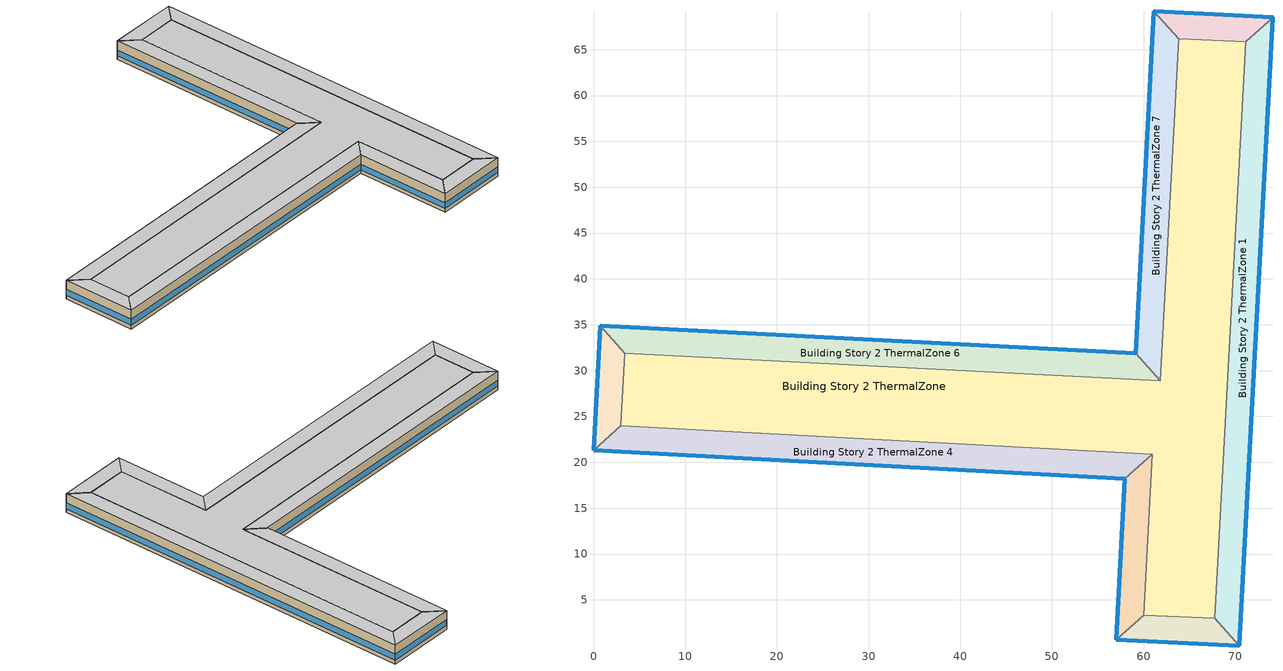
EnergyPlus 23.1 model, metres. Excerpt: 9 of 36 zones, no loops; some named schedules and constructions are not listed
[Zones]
Building Story 2 ThermalZone
 floor adiabatic (Typical Interior Ceiling): 71.13,65.85 67.74,2.97 59.99,3.35 60.92,20.89 2.98,23.99 3.43,31.9 61.79,28.9 63.8,66.22 z3.6
 wall adiabatic (Typical Interior Wall): 67.74,2.97 71.13,65.85 63.8,66.22 61.79,28.9 3.43,31.9 2.98,23.99 60.92,20.89 59.99,3.35 67.74,2.97 z3.6:7.2
 ceiling adiabatic (Typical Interior Floor): 63.8,66.22 61.79,28.9 3.43,31.9 2.98,23.99 60.92,20.89 59.99,3.35 67.74,2.97 71.13,65.85 z7.2
Building Story 2 ThermalZone 1
 floor adiabatic (Typical Interior Ceiling): 74.1,68.52 70.42,0 67.74,2.97 71.13,65.85 z3.6
 wall outside (Typical Insulated Steel Framed Exterior Wall R-20.41): 70.42,0 74.1,68.52 z3.6:7.2
 wall adiabatic (Typical Interior Wall): 74.1,68.52 71.13,65.85 67.74,2.97 70.42,0 z3.6:7.2
 window (U 0.48 SHGC 0.40 Dbl Ref-D Clr 6mm/13mm): 70.42,0.03 74.1,68.5 z4.36:5.44
 ceiling adiabatic (Typical Interior Floor): 71.13,65.85 67.74,2.97 70.42,0 74.1,68.52 z7.2
Building Story 2 ThermalZone 2
 floor adiabatic (Typical Interior Ceiling): 70.42,0 57.02,0.67 59.99,3.35 67.74,2.97 z3.6
 wall outside (Typical Insulated Steel Framed Exterior Wall R-20.41): 57.02,0.67 70.42,0 z3.6:7.2
 wall adiabatic (Typical Interior Wall): 70.42,0 67.74,2.97 59.99,3.35 57.02,0.67 z3.6:7.2
 window (U 0.48 SHGC 0.40 Dbl Ref-D Clr 6mm/13mm): 57.05,0.67 70.4,0 z4.36:5.45
 ceiling adiabatic (Typical Interior Floor): 67.74,2.97 59.99,3.35 57.02,0.67 70.42,0 z7.2
Building Story 2 ThermalZone 3
 floor adiabatic (Typical Interior Ceiling): 57.02,0.67 57.94,18.21 60.92,20.89 59.99,3.35 z3.6
 wall outside (Typical Insulated Steel Framed Exterior Wall R-20.41): 57.94,18.21 57.02,0.67 z3.6:7.2
 wall adiabatic (Typical Interior Wall): 57.02,0.67 59.99,3.35 60.92,20.89 57.94,18.21 z3.6:7.2
 window (U 0.48 SHGC 0.40 Dbl Ref-D Clr 6mm/13mm): 57.94,18.19 57.02,0.69 z4.36:5.45
 ceiling adiabatic (Typical Interior Floor): 59.99,3.35 60.92,20.89 57.94,18.21 57.02,0.67 z7.2
Building Story 2 ThermalZone 4
 floor adiabatic (Typical Interior Ceiling): 57.94,18.21 0,21.32 2.98,23.99 60.92,20.89 z3.6
 wall outside (Typical Insulated Steel Framed Exterior Wall R-20.41): 0,21.32 57.94,18.21 z3.6:7.2
 wall adiabatic (Typical Interior Wall): 57.94,18.21 60.92,20.89 2.98,23.99 0,21.32 z3.6:7.2
 window (U 0.48 SHGC 0.40 Dbl Ref-D Clr 6mm/13mm): 0.03,21.32 57.92,18.22 z4.36:5.44
 ceiling adiabatic (Typical Interior Floor): 60.92,20.89 2.98,23.99 0,21.32 57.94,18.21 z7.2
Building Story 2 ThermalZone 5
 floor adiabatic (Typical Interior Ceiling): 0,21.32 0.75,34.87 3.43,31.9 2.98,23.99 z3.6
 wall outside (Typical Insulated Steel Framed Exterior Wall R-20.41): 0.75,34.87 0,21.32 z3.6:7.2
 wall adiabatic (Typical Interior Wall): 0,21.32 2.98,23.99 3.43,31.9 0.75,34.87 z3.6:7.2
 window (U 0.48 SHGC 0.40 Dbl Ref-D Clr 6mm/13mm): 0.75,34.85 0,21.35 z4.36:5.45
 ceiling adiabatic (Typical Interior Floor): 2.98,23.99 3.43,31.9 0.75,34.87 0,21.32 z7.2
Building Story 2 ThermalZone 6
 floor adiabatic (Typical Interior Ceiling): 0.75,34.87 59.12,31.87 61.79,28.9 3.43,31.9 z3.6
 wall outside (Typical Insulated Steel Framed Exterior Wall R-20.41): 59.12,31.87 0.75,34.87 z3.6:7.2
 wall adiabatic (Typical Interior Wall): 0.75,34.87 3.43,31.9 61.79,28.9 59.12,31.87 z3.6:7.2
 window (U 0.48 SHGC 0.40 Dbl Ref-D Clr 6mm/13mm): 59.09,31.88 0.78,34.87 z4.36:5.44
 ceiling adiabatic (Typical Interior Ceiling): 3.43,31.9 61.79,28.9 59.12,31.87 0.75,34.87 z7.2
Building Story 2 ThermalZone 7
 floor adiabatic (Typical Interior Floor): 59.12,31.87 61.13,69.19 63.8,66.22 61.79,28.9 z3.6
 wall outside (Typical Insulated Steel Framed Exterior Wall R-20.41): 61.13,69.19 59.12,31.87 z3.6:7.2
 wall adiabatic (Typical Interior Wall): 59.12,31.87 61.79,28.9 63.8,66.22 61.13,69.19 z3.6:7.2
 window (U 0.48 SHGC 0.40 Dbl Ref-D Clr 6mm/13mm): 61.12,69.17 59.12,31.9 z4.36:5.44
 ceiling adiabatic (Typical Interior Ceiling): 61.79,28.9 63.8,66.22 61.13,69.19 59.12,31.87 z7.2
Building Story 2 ThermalZone 8
 floor adiabatic (Typical Interior Floor): 61.13,69.19 74.1,68.52 71.13,65.85 63.8,66.22 z3.6
 wall outside (Typical Insulated Steel Framed Exterior Wall R-20.41): 74.1,68.52 61.13,69.19 z3.6:7.2
 wall adiabatic (Typical Interior Wall): 61.13,69.19 63.8,66.22 71.13,65.85 74.1,68.52 z3.6:7.2
 window (U 0.48 SHGC 0.40 Dbl Ref-D Clr 6mm/13mm): 74.08,68.53 61.15,69.19 z4.36:5.45
 ceiling adiabatic (Typical Interior Ceiling): 63.8,66.22 71.13,65.85 74.1,68.52 61.13,69.19 z7.2
[Schedule:Week:Daily]
SchoolSecondary BLDG_LIGHT_BATH_SCH_2013 Week Rule - Jul2-Aug26: SchoolSecondary BLDG_LIGHT_BATH_SCH_2013 Wknd Day 1, SchoolSecondary BLDG_LIGHT_BATH_SCH_2013 Wkdy Day 1, SchoolSecondary BLDG_LIGHT_BATH_SCH_2013 Wkdy Day 1, SchoolSecondary BLDG_LIGHT_BATH_SCH_2013 Wkdy Day 1, SchoolSecondary BLDG_LIGHT_BATH_SCH_2013 Wkdy Day 1, SchoolSecondary BLDG_LIGHT_BATH_SCH_2013 Wkdy Day 1, SchoolSecondary BLDG_LIGHT_BATH_SCH_2013 Wknd Day 1, SchoolSecondary BLDG_LIGHT_BATH_SCH_2013 Default, SchoolSecondary BLDG_LIGHT_BATH_SCH_2013 Summer Design Day, SchoolSecondary BLDG_LIGHT_BATH_SCH_2013 Winter Design Day, SchoolSecondary BLDG_LIGHT_BATH_SCH_2013 Default, SchoolSecondary BLDG_LIGHT_BATH_SCH_2013 Default
SchoolSecondary BLDG_LIGHT_BATH_SCH_2013 Week Rule - Aug27-Sep2: SchoolSecondary BLDG_LIGHT_BATH_SCH_2013 Wknd Day 1, SchoolSecondary BLDG_LIGHT_BATH_SCH_2013 Wkdy Day 1, SchoolSecondary BLDG_LIGHT_BATH_SCH_2013 Wkdy Day 1, SchoolSecondary BLDG_LIGHT_BATH_SCH_2013 Wkdy Day 1, SchoolSecondary BLDG_LIGHT_BATH_SCH_2013 Wkdy Day 1, SchoolSecondary BLDG_LIGHT_BATH_SCH_2013 Wkdy Day 2, SchoolSecondary BLDG_LIGHT_BATH_SCH_2013 Default, SchoolSecondary BLDG_LIGHT_BATH_SCH_2013 Default, SchoolSecondary BLDG_LIGHT_BATH_SCH_2013 Summer Design Day, SchoolSecondary BLDG_LIGHT_BATH_SCH_2013 Winter Design Day, SchoolSecondary BLDG_LIGHT_BATH_SCH_2013 Default, SchoolSecondary BLDG_LIGHT_BATH_SCH_2013 Default
SchoolSecondary BLDG_LIGHT_BATH_SCH_2013 Week Rule - Sep3-Dec31: SchoolSecondary BLDG_LIGHT_BATH_SCH_2013 Default, SchoolSecondary BLDG_LIGHT_BATH_SCH_2013 Wkdy Day 2, SchoolSecondary BLDG_LIGHT_BATH_SCH_2013 Wkdy Day 2, SchoolSecondary BLDG_LIGHT_BATH_SCH_2013 Wkdy Day 2, SchoolSecondary BLDG_LIGHT_BATH_SCH_2013 Wkdy Day 2, SchoolSecondary BLDG_LIGHT_BATH_SCH_2013 Wkdy Day 2, SchoolSecondary BLDG_LIGHT_BATH_SCH_2013 Default, SchoolSecondary BLDG_LIGHT_BATH_SCH_2013 Default, SchoolSecondary BLDG_LIGHT_BATH_SCH_2013 Summer Design Day, SchoolSecondary BLDG_LIGHT_BATH_SCH_2013 Winter Design Day, SchoolSecondary BLDG_LIGHT_BATH_SCH_2013 Default, SchoolSecondary BLDG_LIGHT_BATH_SCH_2013 Default
SchoolSecondary BLDG_OCC_SCH_Auditorium Week Rule - Jan1-Jun24: SchoolSecondary BLDG_OCC_SCH_Auditorium Wknd Day, SchoolSecondary BLDG_OCC_SCH_Auditorium Wkdy|SmrDsn Day, SchoolSecondary BLDG_OCC_SCH_Auditorium Wkdy|SmrDsn Day, SchoolSecondary BLDG_OCC_SCH_Auditorium Wkdy|SmrDsn Day, SchoolSecondary BLDG_OCC_SCH_Auditorium Wkdy|SmrDsn Day, SchoolSecondary BLDG_OCC_SCH_Auditorium Wkdy|SmrDsn Day, SchoolSecondary BLDG_OCC_SCH_Auditorium Wknd Day, SchoolSecondary BLDG_OCC_SCH_Auditorium Default, SchoolSecondary BLDG_OCC_SCH_Auditorium Summer Design Day, SchoolSecondary BLDG_OCC_SCH_Auditorium Winter Design Day, SchoolSecondary BLDG_OCC_SCH_Auditorium Default, SchoolSecondary BLDG_OCC_SCH_Auditorium Default
SchoolSecondary BLDG_OCC_SCH_Auditorium Week Rule - Jun25-Jul1: SchoolSecondary BLDG_OCC_SCH_Auditorium Wknd Day, SchoolSecondary BLDG_OCC_SCH_Auditorium Wkdy|SmrDsn Day, SchoolSecondary BLDG_OCC_SCH_Auditorium Wkdy|SmrDsn Day, SchoolSecondary BLDG_OCC_SCH_Auditorium Wkdy|SmrDsn Day, SchoolSecondary BLDG_OCC_SCH_Auditorium Wkdy|SmrDsn Day, SchoolSecondary BLDG_OCC_SCH_Auditorium Wkdy|SmrDsn Day, SchoolSecondary BLDG_OCC_SCH_Auditorium Wknd Day 1, SchoolSecondary BLDG_OCC_SCH_Auditorium Default, SchoolSecondary BLDG_OCC_SCH_Auditorium Summer Design Day, SchoolSecondary BLDG_OCC_SCH_Auditorium Winter Design Day, SchoolSecondary BLDG_OCC_SCH_Auditorium Default, SchoolSecondary BLDG_OCC_SCH_Auditorium Default
SchoolSecondary BLDG_OCC_SCH_Auditorium Week Rule - Jul2-Aug26: SchoolSecondary BLDG_OCC_SCH_Auditorium Wknd Day 1, SchoolSecondary BLDG_OCC_SCH_Auditorium Wkdy|SmrDsn Day 1, SchoolSecondary BLDG_OCC_SCH_Auditorium Wkdy|SmrDsn Day 1, SchoolSecondary BLDG_OCC_SCH_Auditorium Wkdy|SmrDsn Day 1, SchoolSecondary BLDG_OCC_SCH_Auditorium Wkdy|SmrDsn Day 1, SchoolSecondary BLDG_OCC_SCH_Auditorium Wkdy|SmrDsn Day 1, SchoolSecondary BLDG_OCC_SCH_Auditorium Wknd Day 1, SchoolSecondary BLDG_OCC_SCH_Auditorium Default, SchoolSecondary BLDG_OCC_SCH_Auditorium Summer Design Day, SchoolSecondary BLDG_OCC_SCH_Auditorium Winter Design Day, SchoolSecondary BLDG_OCC_SCH_Auditorium Default, SchoolSecondary BLDG_OCC_SCH_Auditorium Default
SchoolSecondary BLDG_OCC_SCH_Auditorium Week Rule - Aug27-Sep2: SchoolSecondary BLDG_OCC_SCH_Auditorium Wknd Day 1, SchoolSecondary BLDG_OCC_SCH_Auditorium Wkdy|SmrDsn Day 1, SchoolSecondary BLDG_OCC_SCH_Auditorium Wkdy|SmrDsn Day 1, SchoolSecondary BLDG_OCC_SCH_Auditorium Wkdy|SmrDsn Day 1, SchoolSecondary BLDG_OCC_SCH_Auditorium Wkdy|SmrDsn Day 1, SchoolSecondary BLDG_OCC_SCH_Auditorium Wkdy|SmrDsn Day 2, SchoolSecondary BLDG_OCC_SCH_Auditorium Default, SchoolSecondary BLDG_OCC_SCH_Auditorium Default, SchoolSecondary BLDG_OCC_SCH_Auditorium Summer Design Day, SchoolSecondary BLDG_OCC_SCH_Auditorium Winter Design Day, SchoolSecondary BLDG_OCC_SCH_Auditorium Default, SchoolSecondary BLDG_OCC_SCH_Auditorium Default
SchoolSecondary BLDG_OCC_SCH_Auditorium Week Rule - Sep3-Dec31: SchoolSecondary BLDG_OCC_SCH_Auditorium Default, SchoolSecondary BLDG_OCC_SCH_Auditorium Wkdy|SmrDsn Day 2, SchoolSecondary BLDG_OCC_SCH_Auditorium Wkdy|SmrDsn Day 2, SchoolSecondary BLDG_OCC_SCH_Auditorium Wkdy|SmrDsn Day 2, SchoolSecondary BLDG_OCC_SCH_Auditorium Wkdy|SmrDsn Day 2, SchoolSecondary BLDG_OCC_SCH_Auditorium Wkdy|SmrDsn Day 2, SchoolSecondary BLDG_OCC_SCH_Auditorium Default, SchoolSecondary BLDG_OCC_SCH_Auditorium Default, SchoolSecondary BLDG_OCC_SCH_Auditorium Summer Design Day, SchoolSecondary BLDG_OCC_SCH_Auditorium Winter Design Day, SchoolSecondary BLDG_OCC_SCH_Auditorium Default, SchoolSecondary BLDG_OCC_SCH_Auditorium Default
SchoolSecondary BLDG_OCC_SCH_Cafeteria Week Rule - Jan1-Jun24: SchoolSecondary BLDG_OCC_SCH_Cafeteria Wknd Day, SchoolSecondary BLDG_OCC_SCH_Cafeteria Wkdy|SmrDsn Day, SchoolSecondary BLDG_OCC_SCH_Cafeteria Wkdy|SmrDsn Day, SchoolSecondary BLDG_OCC_SCH_Cafeteria Wkdy|SmrDsn Day, SchoolSecondary BLDG_OCC_SCH_Cafeteria Wkdy|SmrDsn Day, SchoolSecondary BLDG_OCC_SCH_Cafeteria Wkdy|SmrDsn Day, SchoolSecondary BLDG_OCC_SCH_Cafeteria Wknd Day, SchoolSecondary BLDG_OCC_SCH_Cafeteria Default, SchoolSecondary BLDG_OCC_SCH_Cafeteria Summer Design Day, SchoolSecondary BLDG_OCC_SCH_Cafeteria Winter Design Day, SchoolSecondary BLDG_OCC_SCH_Cafeteria Default, SchoolSecondary BLDG_OCC_SCH_Cafeteria Default
SchoolSecondary BLDG_OCC_SCH_Cafeteria Week Rule - Jun25-Jul1: SchoolSecondary BLDG_OCC_SCH_Cafeteria Wknd Day, SchoolSecondary BLDG_OCC_SCH_Cafeteria Wkdy|SmrDsn Day, SchoolSecondary BLDG_OCC_SCH_Cafeteria Wkdy|SmrDsn Day, SchoolSecondary BLDG_OCC_SCH_Cafeteria Wkdy|SmrDsn Day, SchoolSecondary BLDG_OCC_SCH_Cafeteria Wkdy|SmrDsn Day, SchoolSecondary BLDG_OCC_SCH_Cafeteria Wkdy|SmrDsn Day, SchoolSecondary BLDG_OCC_SCH_Cafeteria Wknd Day 1, SchoolSecondary BLDG_OCC_SCH_Cafeteria Default, SchoolSecondary BLDG_OCC_SCH_Cafeteria Summer Design Day, SchoolSecondary BLDG_OCC_SCH_Cafeteria Winter Design Day, SchoolSecondary BLDG_OCC_SCH_Cafeteria Default, SchoolSecondary BLDG_OCC_SCH_Cafeteria Default
SchoolSecondary BLDG_OCC_SCH_Cafeteria Week Rule - Jul2-Aug26: SchoolSecondary BLDG_OCC_SCH_Cafeteria Wknd Day 1, SchoolSecondary BLDG_OCC_SCH_Cafeteria Wkdy|SmrDsn Day 1, SchoolSecondary BLDG_OCC_SCH_Cafeteria Wkdy|SmrDsn Day 1, SchoolSecondary BLDG_OCC_SCH_Cafeteria Wkdy|SmrDsn Day 1, SchoolSecondary BLDG_OCC_SCH_Cafeteria Wkdy|SmrDsn Day 1, SchoolSecondary BLDG_OCC_SCH_Cafeteria Wkdy|SmrDsn Day 1, SchoolSecondary BLDG_OCC_SCH_Cafeteria Wknd Day 1, SchoolSecondary BLDG_OCC_SCH_Cafeteria Default, SchoolSecondary BLDG_OCC_SCH_Cafeteria Summer Design Day, SchoolSecondary BLDG_OCC_SCH_Cafeteria Winter Design Day, SchoolSecondary BLDG_OCC_SCH_Cafeteria Default, SchoolSecondary BLDG_OCC_SCH_Cafeteria Default
SchoolSecondary BLDG_OCC_SCH_Cafeteria Week Rule - Aug27-Sep2: SchoolSecondary BLDG_OCC_SCH_Cafeteria Wknd Day 1, SchoolSecondary BLDG_OCC_SCH_Cafeteria Wkdy|SmrDsn Day 1, SchoolSecondary BLDG_OCC_SCH_Cafeteria Wkdy|SmrDsn Day 1, SchoolSecondary BLDG_OCC_SCH_Cafeteria Wkdy|SmrDsn Day 1, SchoolSecondary BLDG_OCC_SCH_Cafeteria Wkdy|SmrDsn Day 1, SchoolSecondary BLDG_OCC_SCH_Cafeteria Wkdy|SmrDsn Day 2, SchoolSecondary BLDG_OCC_SCH_Cafeteria Default, SchoolSecondary BLDG_OCC_SCH_Cafeteria Default, SchoolSecondary BLDG_OCC_SCH_Cafeteria Summer Design Day, SchoolSecondary BLDG_OCC_SCH_Cafeteria Winter Design Day, SchoolSecondary BLDG_OCC_SCH_Cafeteria Default, SchoolSecondary BLDG_OCC_SCH_Cafeteria Default
SchoolSecondary BLDG_OCC_SCH_Cafeteria Week Rule - Sep3-Dec31: SchoolSecondary BLDG_OCC_SCH_Cafeteria Default, SchoolSecondary BLDG_OCC_SCH_Cafeteria Wkdy|SmrDsn Day 2, SchoolSecondary BLDG_OCC_SCH_Cafeteria Wkdy|SmrDsn Day 2, SchoolSecondary BLDG_OCC_SCH_Cafeteria Wkdy|SmrDsn Day 2, SchoolSecondary BLDG_OCC_SCH_Cafeteria Wkdy|SmrDsn Day 2, SchoolSecondary BLDG_OCC_SCH_Cafeteria Wkdy|SmrDsn Day 2, SchoolSecondary BLDG_OCC_SCH_Cafeteria Default, SchoolSecondary BLDG_OCC_SCH_Cafeteria Default, SchoolSecondary BLDG_OCC_SCH_Cafeteria Summer Design Day, SchoolSecondary BLDG_OCC_SCH_Cafeteria Winter Design Day, SchoolSecondary BLDG_OCC_SCH_Cafeteria Default, SchoolSecondary BLDG_OCC_SCH_Cafeteria Default
SchoolSecondary BLDG_OCC_SCH_Extend Week Rule - Jan1-Jun24: SchoolSecondary BLDG_OCC_SCH_Extend Wknd Day, SchoolSecondary BLDG_OCC_SCH_Extend Wkdy|SmrDsn Day, SchoolSecondary BLDG_OCC_SCH_Extend Wkdy|SmrDsn Day, SchoolSecondary BLDG_OCC_SCH_Extend Wkdy|SmrDsn Day, SchoolSecondary BLDG_OCC_SCH_Extend Wkdy|SmrDsn Day, SchoolSecondary BLDG_OCC_SCH_Extend Wkdy|SmrDsn Day, SchoolSecondary BLDG_OCC_SCH_Extend Wknd Day, SchoolSecondary BLDG_OCC_SCH_Extend Default, SchoolSecondary BLDG_OCC_SCH_Extend Summer Design Day, SchoolSecondary BLDG_OCC_SCH_Extend Winter Design Day, SchoolSecondary BLDG_OCC_SCH_Extend Default, SchoolSecondary BLDG_OCC_SCH_Extend Default
SchoolSecondary BLDG_OCC_SCH_Extend Week Rule - Jun25-Jul1: SchoolSecondary BLDG_OCC_SCH_Extend Wknd Day, SchoolSecondary BLDG_OCC_SCH_Extend Wkdy|SmrDsn Day, SchoolSecondary BLDG_OCC_SCH_Extend Wkdy|SmrDsn Day, SchoolSecondary BLDG_OCC_SCH_Extend Wkdy|SmrDsn Day, SchoolSecondary BLDG_OCC_SCH_Extend Wkdy|SmrDsn Day, SchoolSecondary BLDG_OCC_SCH_Extend Wkdy|SmrDsn Day, SchoolSecondary BLDG_OCC_SCH_Extend Wknd Day 1, SchoolSecondary BLDG_OCC_SCH_Extend Default, SchoolSecondary BLDG_OCC_SCH_Extend Summer Design Day, SchoolSecondary BLDG_OCC_SCH_Extend Winter Design Day, SchoolSecondary BLDG_OCC_SCH_Extend Default, SchoolSecondary BLDG_OCC_SCH_Extend Default
SchoolSecondary BLDG_OCC_SCH_Extend Week Rule - Jul2-Aug26: SchoolSecondary BLDG_OCC_SCH_Extend Wknd Day 1, SchoolSecondary BLDG_OCC_SCH_Extend Wkdy|SmrDsn Day 1, SchoolSecondary BLDG_OCC_SCH_Extend Wkdy|SmrDsn Day 1, SchoolSecondary BLDG_OCC_SCH_Extend Wkdy|SmrDsn Day 1, SchoolSecondary BLDG_OCC_SCH_Extend Wkdy|SmrDsn Day 1, SchoolSecondary BLDG_OCC_SCH_Extend Wkdy|SmrDsn Day 1, SchoolSecondary BLDG_OCC_SCH_Extend Wknd Day 1, SchoolSecondary BLDG_OCC_SCH_Extend Default, SchoolSecondary BLDG_OCC_SCH_Extend Summer Design Day, SchoolSecondary BLDG_OCC_SCH_Extend Winter Design Day, SchoolSecondary BLDG_OCC_SCH_Extend Default, SchoolSecondary BLDG_OCC_SCH_Extend Default
SchoolSecondary BLDG_OCC_SCH_Extend Week Rule - Aug27-Sep2: SchoolSecondary BLDG_OCC_SCH_Extend Wknd Day 1, SchoolSecondary BLDG_OCC_SCH_Extend Wkdy|SmrDsn Day 1, SchoolSecondary BLDG_OCC_SCH_Extend Wkdy|SmrDsn Day 1, SchoolSecondary BLDG_OCC_SCH_Extend Wkdy|SmrDsn Day 1, SchoolSecondary BLDG_OCC_SCH_Extend Wkdy|SmrDsn Day 1, SchoolSecondary BLDG_OCC_SCH_Extend Wkdy|SmrDsn Day 2, SchoolSecondary BLDG_OCC_SCH_Extend Default, SchoolSecondary BLDG_OCC_SCH_Extend Default, SchoolSecondary BLDG_OCC_SCH_Extend Summer Design Day, SchoolSecondary BLDG_OCC_SCH_Extend Winter Design Day, SchoolSecondary BLDG_OCC_SCH_Extend Default, SchoolSecondary BLDG_OCC_SCH_Extend Default
SchoolSecondary BLDG_OCC_SCH_Extend Week Rule - Sep3-Dec31: SchoolSecondary BLDG_OCC_SCH_Extend Default, SchoolSecondary BLDG_OCC_SCH_Extend Wkdy|SmrDsn Day 2, SchoolSecondary BLDG_OCC_SCH_Extend Wkdy|SmrDsn Day 2, SchoolSecondary BLDG_OCC_SCH_Extend Wkdy|SmrDsn Day 2, SchoolSecondary BLDG_OCC_SCH_Extend Wkdy|SmrDsn Day 2, SchoolSecondary BLDG_OCC_SCH_Extend Wkdy|SmrDsn Day 2, SchoolSecondary BLDG_OCC_SCH_Extend Default, SchoolSecondary BLDG_OCC_SCH_Extend Default, SchoolSecondary BLDG_OCC_SCH_Extend Summer Design Day, SchoolSecondary BLDG_OCC_SCH_Extend Winter Design Day, SchoolSecondary BLDG_OCC_SCH_Extend Default, SchoolSecondary BLDG_OCC_SCH_Extend Default
SchoolSecondary BLDG_OCC_SCH_Gym Week Rule - Jan1-Jun24: SchoolSecondary BLDG_OCC_SCH_Gym Wknd Day, SchoolSecondary BLDG_OCC_SCH_Gym Wkdy|SmrDsn Day, SchoolSecondary BLDG_OCC_SCH_Gym Wkdy|SmrDsn Day, SchoolSecondary BLDG_OCC_SCH_Gym Wkdy|SmrDsn Day, SchoolSecondary BLDG_OCC_SCH_Gym Wkdy|SmrDsn Day, SchoolSecondary BLDG_OCC_SCH_Gym Wkdy|SmrDsn Day, SchoolSecondary BLDG_OCC_SCH_Gym Wknd Day, SchoolSecondary BLDG_OCC_SCH_Gym Default, SchoolSecondary BLDG_OCC_SCH_Gym Summer Design Day, SchoolSecondary BLDG_OCC_SCH_Gym Winter Design Day, SchoolSecondary BLDG_OCC_SCH_Gym Default, SchoolSecondary BLDG_OCC_SCH_Gym Default
SchoolSecondary BLDG_OCC_SCH_Gym Week Rule - Jun25-Jul1: SchoolSecondary BLDG_OCC_SCH_Gym Wknd Day, SchoolSecondary BLDG_OCC_SCH_Gym Wkdy|SmrDsn Day, SchoolSecondary BLDG_OCC_SCH_Gym Wkdy|SmrDsn Day, SchoolSecondary BLDG_OCC_SCH_Gym Wkdy|SmrDsn Day, SchoolSecondary BLDG_OCC_SCH_Gym Wkdy|SmrDsn Day, SchoolSecondary BLDG_OCC_SCH_Gym Wkdy|SmrDsn Day, SchoolSecondary BLDG_OCC_SCH_Gym Wknd Day 1, SchoolSecondary BLDG_OCC_SCH_Gym Default, SchoolSecondary BLDG_OCC_SCH_Gym Summer Design Day, SchoolSecondary BLDG_OCC_SCH_Gym Winter Design Day, SchoolSecondary BLDG_OCC_SCH_Gym Default, SchoolSecondary BLDG_OCC_SCH_Gym Default
SchoolSecondary BLDG_OCC_SCH_Gym Week Rule - Jul2-Aug26: SchoolSecondary BLDG_OCC_SCH_Gym Wknd Day 1, SchoolSecondary BLDG_OCC_SCH_Gym Wkdy|SmrDsn Day 1, SchoolSecondary BLDG_OCC_SCH_Gym Wkdy|SmrDsn Day 1, SchoolSecondary BLDG_OCC_SCH_Gym Wkdy|SmrDsn Day 1, SchoolSecondary BLDG_OCC_SCH_Gym Wkdy|SmrDsn Day 1, SchoolSecondary BLDG_OCC_SCH_Gym Wkdy|SmrDsn Day 1, SchoolSecondary BLDG_OCC_SCH_Gym Wknd Day 1, SchoolSecondary BLDG_OCC_SCH_Gym Default, SchoolSecondary BLDG_OCC_SCH_Gym Summer Design Day, SchoolSecondary BLDG_OCC_SCH_Gym Winter Design Day, SchoolSecondary BLDG_OCC_SCH_Gym Default, SchoolSecondary BLDG_OCC_SCH_Gym Default
SchoolSecondary BLDG_OCC_SCH_Gym Week Rule - Aug27-Sep2: SchoolSecondary BLDG_OCC_SCH_Gym Wknd Day 1, SchoolSecondary BLDG_OCC_SCH_Gym Wkdy|SmrDsn Day 1, SchoolSecondary BLDG_OCC_SCH_Gym Wkdy|SmrDsn Day 1, SchoolSecondary BLDG_OCC_SCH_Gym Wkdy|SmrDsn Day 1, SchoolSecondary BLDG_OCC_SCH_Gym Wkdy|SmrDsn Day 1, SchoolSecondary BLDG_OCC_SCH_Gym Wkdy|SmrDsn Day 2, SchoolSecondary BLDG_OCC_SCH_Gym Default, SchoolSecondary BLDG_OCC_SCH_Gym Default, SchoolSecondary BLDG_OCC_SCH_Gym Summer Design Day, SchoolSecondary BLDG_OCC_SCH_Gym Winter Design Day, SchoolSecondary BLDG_OCC_SCH_Gym Default, SchoolSecondary BLDG_OCC_SCH_Gym Default
SchoolSecondary BLDG_OCC_SCH_Gym Week Rule - Sep3-Dec31: SchoolSecondary BLDG_OCC_SCH_Gym Default, SchoolSecondary BLDG_OCC_SCH_Gym Wkdy|SmrDsn Day 2, SchoolSecondary BLDG_OCC_SCH_Gym Wkdy|SmrDsn Day 2, SchoolSecondary BLDG_OCC_SCH_Gym Wkdy|SmrDsn Day 2, SchoolSecondary BLDG_OCC_SCH_Gym Wkdy|SmrDsn Day 2, SchoolSecondary BLDG_OCC_SCH_Gym Wkdy|SmrDsn Day 2, SchoolSecondary BLDG_OCC_SCH_Gym Default, SchoolSecondary BLDG_OCC_SCH_Gym Default, SchoolSecondary BLDG_OCC_SCH_Gym Summer Design Day, SchoolSecondary BLDG_OCC_SCH_Gym Winter Design Day, SchoolSecondary BLDG_OCC_SCH_Gym Default, SchoolSecondary BLDG_OCC_SCH_Gym Default
SchoolSecondary BLDG_OCC_SCH_Offices Week Rule - Jan1-Jun24: SchoolSecondary BLDG_OCC_SCH_Offices Wknd Day, SchoolSecondary BLDG_OCC_SCH_Offices Wkdy|SmrDsn Day, SchoolSecondary BLDG_OCC_SCH_Offices Wkdy|SmrDsn Day, SchoolSecondary BLDG_OCC_SCH_Offices Wkdy|SmrDsn Day, SchoolSecondary BLDG_OCC_SCH_Offices Wkdy|SmrDsn Day, SchoolSecondary BLDG_OCC_SCH_Offices Wkdy|SmrDsn Day, SchoolSecondary BLDG_OCC_SCH_Offices Wknd Day, SchoolSecondary BLDG_OCC_SCH_Offices Default, SchoolSecondary BLDG_OCC_SCH_Offices Summer Design Day, SchoolSecondary BLDG_OCC_SCH_Offices Winter Design Day, SchoolSecondary BLDG_OCC_SCH_Offices Default, SchoolSecondary BLDG_OCC_SCH_Offices Default
SchoolSecondary BLDG_OCC_SCH_Offices Week Rule - Jun25-Jul1: SchoolSecondary BLDG_OCC_SCH_Offices Wknd Day, SchoolSecondary BLDG_OCC_SCH_Offices Wkdy|SmrDsn Day, SchoolSecondary BLDG_OCC_SCH_Offices Wkdy|SmrDsn Day, SchoolSecondary BLDG_OCC_SCH_Offices Wkdy|SmrDsn Day, SchoolSecondary BLDG_OCC_SCH_Offices Wkdy|SmrDsn Day, SchoolSecondary BLDG_OCC_SCH_Offices Wkdy|SmrDsn Day, SchoolSecondary BLDG_OCC_SCH_Offices Wknd Day 1, SchoolSecondary BLDG_OCC_SCH_Offices Default, SchoolSecondary BLDG_OCC_SCH_Offices Summer Design Day, SchoolSecondary BLDG_OCC_SCH_Offices Winter Design Day, SchoolSecondary BLDG_OCC_SCH_Offices Default, SchoolSecondary BLDG_OCC_SCH_Offices Default
SchoolSecondary BLDG_OCC_SCH_Offices Week Rule - Jul2-Aug26: SchoolSecondary BLDG_OCC_SCH_Offices Wknd Day 1, SchoolSecondary BLDG_OCC_SCH_Offices Wkdy|SmrDsn Day 1, SchoolSecondary BLDG_OCC_SCH_Offices Wkdy|SmrDsn Day 1, SchoolSecondary BLDG_OCC_SCH_Offices Wkdy|SmrDsn Day 1, SchoolSecondary BLDG_OCC_SCH_Offices Wkdy|SmrDsn Day 1, SchoolSecondary BLDG_OCC_SCH_Offices Wkdy|SmrDsn Day 1, SchoolSecondary BLDG_OCC_SCH_Offices Wknd Day 1, SchoolSecondary BLDG_OCC_SCH_Offices Default, SchoolSecondary BLDG_OCC_SCH_Offices Summer Design Day, SchoolSecondary BLDG_OCC_SCH_Offices Winter Design Day, SchoolSecondary BLDG_OCC_SCH_Offices Default, SchoolSecondary BLDG_OCC_SCH_Offices Default
SchoolSecondary BLDG_OCC_SCH_Offices Week Rule - Aug27-Sep2: SchoolSecondary BLDG_OCC_SCH_Offices Wknd Day 1, SchoolSecondary BLDG_OCC_SCH_Offices Wkdy|SmrDsn Day 1, SchoolSecondary BLDG_OCC_SCH_Offices Wkdy|SmrDsn Day 1, SchoolSecondary BLDG_OCC_SCH_Offices Wkdy|SmrDsn Day 1, SchoolSecondary BLDG_OCC_SCH_Offices Wkdy|SmrDsn Day 1, SchoolSecondary BLDG_OCC_SCH_Offices Wkdy|SmrDsn Day 2, SchoolSecondary BLDG_OCC_SCH_Offices Default, SchoolSecondary BLDG_OCC_SCH_Offices Default, SchoolSecondary BLDG_OCC_SCH_Offices Summer Design Day, SchoolSecondary BLDG_OCC_SCH_Offices Winter Design Day, SchoolSecondary BLDG_OCC_SCH_Offices Default, SchoolSecondary BLDG_OCC_SCH_Offices Default
SchoolSecondary BLDG_OCC_SCH_Offices Week Rule - Sep3-Dec31: SchoolSecondary BLDG_OCC_SCH_Offices Default, SchoolSecondary BLDG_OCC_SCH_Offices Wkdy|SmrDsn Day 2, SchoolSecondary BLDG_OCC_SCH_Offices Wkdy|SmrDsn Day 2, SchoolSecondary BLDG_OCC_SCH_Offices Wkdy|SmrDsn Day 2, SchoolSecondary BLDG_OCC_SCH_Offices Wkdy|SmrDsn Day 2, SchoolSecondary BLDG_OCC_SCH_Offices Wkdy|SmrDsn Day 2, SchoolSecondary BLDG_OCC_SCH_Offices Default, SchoolSecondary BLDG_OCC_SCH_Offices Default, SchoolSecondary BLDG_OCC_SCH_Offices Summer Design Day, SchoolSecondary BLDG_OCC_SCH_Offices Winter Design Day, SchoolSecondary BLDG_OCC_SCH_Offices Default, SchoolSecondary BLDG_OCC_SCH_Offices Default
Elevator Schedule 3 Week Rule - Jan1-Jun10: 72 space(s) Occ Sch Sunday 3, 72 space(s) Occ Sch Default 3, 72 space(s) Occ Sch Tuesday 19, 72 space(s) Occ Sch Wednesday 19, 72 space(s) Occ Sch Thursday 19, 72 space(s) Occ Sch Friday 19, 72 space(s) Occ Sch Saturday 3, 72 space(s) Occ Sch Default 3, 72 space(s) Occ Sch Summer Design Day 3, 72 space(s) Occ Sch Winter Design Day 3, 72 space(s) Occ Sch Default 3, 72 space(s) Occ Sch Default 3
Elevator Schedule 3 Week Rule - Jun11-Jun17: 72 space(s) Occ Sch Sunday 3, 72 space(s) Occ Sch Default 3, 72 space(s) Occ Sch Tuesday 19, 72 space(s) Occ Sch Wednesday 19, 72 space(s) Occ Sch Thursday 19, 72 space(s) Occ Sch Friday 18, 72 space(s) Occ Sch Saturday 3, 72 space(s) Occ Sch Default 3, 72 space(s) Occ Sch Summer Design Day 3, 72 space(s) Occ Sch Winter Design Day 3, 72 space(s) Occ Sch Default 3, 72 space(s) Occ Sch Default 3
Elevator Schedule 3 Week Rule - Jun18-Jul1: 72 space(s) Occ Sch Sunday 3, 72 space(s) Occ Sch Monday 16, 72 space(s) Occ Sch Tuesday 18, 72 space(s) Occ Sch Wednesday 18, 72 space(s) Occ Sch Thursday 18, 72 space(s) Occ Sch Friday 18, 72 space(s) Occ Sch Saturday 3, 72 space(s) Occ Sch Default 3, 72 space(s) Occ Sch Summer Design Day 3, 72 space(s) Occ Sch Winter Design Day 3, 72 space(s) Occ Sch Default 3, 72 space(s) Occ Sch Default 3
Elevator Schedule 3 Week Rule - Jul2-Aug26: 72 space(s) Occ Sch Sunday 3, 72 space(s) Occ Sch Monday 15, 72 space(s) Occ Sch Tuesday 17, 72 space(s) Occ Sch Wednesday 17, 72 space(s) Occ Sch Thursday 17, 72 space(s) Occ Sch Friday 17, 72 space(s) Occ Sch Saturday 3, 72 space(s) Occ Sch Default 3, 72 space(s) Occ Sch Summer Design Day 3, 72 space(s) Occ Sch Winter Design Day 3, 72 space(s) Occ Sch Default 3, 72 space(s) Occ Sch Default 3
Elevator Schedule 3 Week Rule - Aug27-Sep2: 72 space(s) Occ Sch Sunday 3, 72 space(s) Occ Sch Monday 15, 72 space(s) Occ Sch Tuesday 17, 72 space(s) Occ Sch Wednesday 17, 72 space(s) Occ Sch Thursday 17, 72 space(s) Occ Sch Friday 16, 72 space(s) Occ Sch Saturday 3, 72 space(s) Occ Sch Default 3, 72 space(s) Occ Sch Summer Design Day 3, 72 space(s) Occ Sch Winter Design Day 3, 72 space(s) Occ Sch Default 3, 72 space(s) Occ Sch Default 3
Elevator Schedule 3 Week Rule - Sep3-Sep16: 72 space(s) Occ Sch Sunday 3, 72 space(s) Occ Sch Monday 14, 72 space(s) Occ Sch Tuesday 16, 72 space(s) Occ Sch Wednesday 16, 72 space(s) Occ Sch Thursday 16, 72 space(s) Occ Sch Friday 16, 72 space(s) Occ Sch Saturday 3, 72 space(s) Occ Sch Default 3, 72 space(s) Occ Sch Summer Design Day 3, 72 space(s) Occ Sch Winter Design Day 3, 72 space(s) Occ Sch Default 3, 72 space(s) Occ Sch Default 3
Elevator Schedule 3 Week Rule - Sep17-Dec31: 72 space(s) Occ Sch Sunday 3, 72 space(s) Occ Sch Monday 13, 72 space(s) Occ Sch Tuesday 15, 72 space(s) Occ Sch Wednesday 15, 72 space(s) Occ Sch Thursday 15, 72 space(s) Occ Sch Friday 15, 72 space(s) Occ Sch Saturday 3, 72 space(s) Occ Sch Default 3, 72 space(s) Occ Sch Summer Design Day 3, 72 space(s) Occ Sch Winter Design Day 3, 72 space(s) Occ Sch Default 3, 72 space(s) Occ Sch Default 3
Elevator Schedule 1 Week Rule - Jan1-Jun10: 72 space(s) Occ Sch Sunday 1, 72 space(s) Occ Sch Default 1, 72 space(s) Occ Sch Tuesday 9, 72 space(s) Occ Sch Wednesday 9, 72 space(s) Occ Sch Thursday 9, 72 space(s) Occ Sch Friday 9, 72 space(s) Occ Sch Saturday 1, 72 space(s) Occ Sch Default 1, 72 space(s) Occ Sch Summer Design Day 1, 72 space(s) Occ Sch Winter Design Day 1, 72 space(s) Occ Sch Default 1, 72 space(s) Occ Sch Default 1
Elevator Schedule 1 Week Rule - Jun11-Jun17: 72 space(s) Occ Sch Sunday 1, 72 space(s) Occ Sch Default 1, 72 space(s) Occ Sch Tuesday 9, 72 space(s) Occ Sch Wednesday 9, 72 space(s) Occ Sch Thursday 9, 72 space(s) Occ Sch Friday 8, 72 space(s) Occ Sch Saturday 1, 72 space(s) Occ Sch Default 1, 72 space(s) Occ Sch Summer Design Day 1, 72 space(s) Occ Sch Winter Design Day 1, 72 space(s) Occ Sch Default 1, 72 space(s) Occ Sch Default 1
Elevator Schedule 1 Week Rule - Jun18-Jul1: 72 space(s) Occ Sch Sunday 1, 72 space(s) Occ Sch Monday 8, 72 space(s) Occ Sch Tuesday 8, 72 space(s) Occ Sch Wednesday 8, 72 space(s) Occ Sch Thursday 8, 72 space(s) Occ Sch Friday 8, 72 space(s) Occ Sch Saturday 1, 72 space(s) Occ Sch Default 1, 72 space(s) Occ Sch Summer Design Day 1, 72 space(s) Occ Sch Winter Design Day 1, 72 space(s) Occ Sch Default 1, 72 space(s) Occ Sch Default 1
Elevator Schedule 1 Week Rule - Jul2-Aug26: 72 space(s) Occ Sch Sunday 1, 72 space(s) Occ Sch Monday 7, 72 space(s) Occ Sch Tuesday 7, 72 space(s) Occ Sch Wednesday 7, 72 space(s) Occ Sch Thursday 7, 72 space(s) Occ Sch Friday 7, 72 space(s) Occ Sch Saturday 1, 72 space(s) Occ Sch Default 1, 72 space(s) Occ Sch Summer Design Day 1, 72 space(s) Occ Sch Winter Design Day 1, 72 space(s) Occ Sch Default 1, 72 space(s) Occ Sch Default 1
Elevator Schedule 1 Week Rule - Aug27-Sep2: 72 space(s) Occ Sch Sunday 1, 72 space(s) Occ Sch Monday 7, 72 space(s) Occ Sch Tuesday 7, 72 space(s) Occ Sch Wednesday 7, 72 space(s) Occ Sch Thursday 7, 72 space(s) Occ Sch Friday 6, 72 space(s) Occ Sch Saturday 1, 72 space(s) Occ Sch Default 1, 72 space(s) Occ Sch Summer Design Day 1, 72 space(s) Occ Sch Winter Design Day 1, 72 space(s) Occ Sch Default 1, 72 space(s) Occ Sch Default 1
Elevator Schedule 1 Week Rule - Sep3-Sep16: 72 space(s) Occ Sch Sunday 1, 72 space(s) Occ Sch Monday 6, 72 space(s) Occ Sch Tuesday 6, 72 space(s) Occ Sch Wednesday 6, 72 space(s) Occ Sch Thursday 6, 72 space(s) Occ Sch Friday 6, 72 space(s) Occ Sch Saturday 1, 72 space(s) Occ Sch Default 1, 72 space(s) Occ Sch Summer Design Day 1, 72 space(s) Occ Sch Winter Design Day 1, 72 space(s) Occ Sch Default 1, 72 space(s) Occ Sch Default 1
Elevator Schedule 1 Week Rule - Sep17-Dec31: 72 space(s) Occ Sch Sunday 1, 72 space(s) Occ Sch Monday 5, 72 space(s) Occ Sch Tuesday 5, 72 space(s) Occ Sch Wednesday 5, 72 space(s) Occ Sch Thursday 5, 72 space(s) Occ Sch Friday 5, 72 space(s) Occ Sch Saturday 1, 72 space(s) Occ Sch Default 1, 72 space(s) Occ Sch Summer Design Day 1, 72 space(s) Occ Sch Winter Design Day 1, 72 space(s) Occ Sch Default 1, 72 space(s) Occ Sch Default 1
Elevator Schedule 2 Week Rule - Jan1-Jun10: 72 space(s) Occ Sch Sunday 2, 72 space(s) Occ Sch Default 2, 72 space(s) Occ Sch Tuesday 14, 72 space(s) Occ Sch Wednesday 14, 72 space(s) Occ Sch Thursday 14, 72 space(s) Occ Sch Friday 14, 72 space(s) Occ Sch Saturday 2, 72 space(s) Occ Sch Default 2, 72 space(s) Occ Sch Summer Design Day 2, 72 space(s) Occ Sch Winter Design Day 2, 72 space(s) Occ Sch Default 2, 72 space(s) Occ Sch Default 2
Elevator Schedule 2 Week Rule - Jun11-Jun17: 72 space(s) Occ Sch Sunday 2, 72 space(s) Occ Sch Default 2, 72 space(s) Occ Sch Tuesday 14, 72 space(s) Occ Sch Wednesday 14, 72 space(s) Occ Sch Thursday 14, 72 space(s) Occ Sch Friday 13, 72 space(s) Occ Sch Saturday 2, 72 space(s) Occ Sch Default 2, 72 space(s) Occ Sch Summer Design Day 2, 72 space(s) Occ Sch Winter Design Day 2, 72 space(s) Occ Sch Default 2, 72 space(s) Occ Sch Default 2
Elevator Schedule 2 Week Rule - Jun18-Jul1: 72 space(s) Occ Sch Sunday 2, 72 space(s) Occ Sch Monday 12, 72 space(s) Occ Sch Tuesday 13, 72 space(s) Occ Sch Wednesday 13, 72 space(s) Occ Sch Thursday 13, 72 space(s) Occ Sch Friday 13, 72 space(s) Occ Sch Saturday 2, 72 space(s) Occ Sch Default 2, 72 space(s) Occ Sch Summer Design Day 2, 72 space(s) Occ Sch Winter Design Day 2, 72 space(s) Occ Sch Default 2, 72 space(s) Occ Sch Default 2
Elevator Schedule 2 Week Rule - Jul2-Aug26: 72 space(s) Occ Sch Sunday 2, 72 space(s) Occ Sch Monday 11, 72 space(s) Occ Sch Tuesday 12, 72 space(s) Occ Sch Wednesday 12, 72 space(s) Occ Sch Thursday 12, 72 space(s) Occ Sch Friday 12, 72 space(s) Occ Sch Saturday 2, 72 space(s) Occ Sch Default 2, 72 space(s) Occ Sch Summer Design Day 2, 72 space(s) Occ Sch Winter Design Day 2, 72 space(s) Occ Sch Default 2, 72 space(s) Occ Sch Default 2
Elevator Schedule 2 Week Rule - Aug27-Sep2: 72 space(s) Occ Sch Sunday 2, 72 space(s) Occ Sch Monday 11, 72 space(s) Occ Sch Tuesday 12, 72 space(s) Occ Sch Wednesday 12, 72 space(s) Occ Sch Thursday 12, 72 space(s) Occ Sch Friday 11, 72 space(s) Occ Sch Saturday 2, 72 space(s) Occ Sch Default 2, 72 space(s) Occ Sch Summer Design Day 2, 72 space(s) Occ Sch Winter Design Day 2, 72 space(s) Occ Sch Default 2, 72 space(s) Occ Sch Default 2
Elevator Schedule 2 Week Rule - Sep3-Sep16: 72 space(s) Occ Sch Sunday 2, 72 space(s) Occ Sch Monday 10, 72 space(s) Occ Sch Tuesday 11, 72 space(s) Occ Sch Wednesday 11, 72 space(s) Occ Sch Thursday 11, 72 space(s) Occ Sch Friday 11, 72 space(s) Occ Sch Saturday 2, 72 space(s) Occ Sch Default 2, 72 space(s) Occ Sch Summer Design Day 2, 72 space(s) Occ Sch Winter Design Day 2, 72 space(s) Occ Sch Default 2, 72 space(s) Occ Sch Default 2
Elevator Schedule 2 Week Rule - Sep17-Dec31: 72 space(s) Occ Sch Sunday 2, 72 space(s) Occ Sch Monday 9, 72 space(s) Occ Sch Tuesday 10, 72 space(s) Occ Sch Wednesday 10, 72 space(s) Occ Sch Thursday 10, 72 space(s) Occ Sch Friday 10, 72 space(s) Occ Sch Saturday 2, 72 space(s) Occ Sch Default 2, 72 space(s) Occ Sch Summer Design Day 2, 72 space(s) Occ Sch Winter Design Day 2, 72 space(s) Occ Sch Default 2, 72 space(s) Occ Sch Default 2
DataCenter_EQUIP_SCH Week Rule - Jan1-Jan28: DataCenter_EQUIP_SCH Wknd|Wkdy|Hol Day, DataCenter_EQUIP_SCH Wknd|Wkdy|Hol Day, DataCenter_EQUIP_SCH Wknd|Wkdy|Hol Day, DataCenter_EQUIP_SCH Wknd|Wkdy|Hol Day, DataCenter_EQUIP_SCH Wknd|Wkdy|Hol Day, DataCenter_EQUIP_SCH Wknd|Wkdy|Hol Day, DataCenter_EQUIP_SCH Wknd|Wkdy|Hol Day, Schedule Day 3, DataCenter_EQUIP_SCH Summer Design Day, DataCenter_EQUIP_SCH Winter Design Day 11, Schedule Day 3, Schedule Day 3
DataCenter_EQUIP_SCH Week Rule - Jan29-Feb4: DataCenter_EQUIP_SCH Wknd|Wkdy|Hol Day, DataCenter_EQUIP_SCH Wknd|Wkdy|Hol Day, DataCenter_EQUIP_SCH Wknd|Wkdy|Hol Day, DataCenter_EQUIP_SCH Wknd|Wkdy|Hol Day 1, DataCenter_EQUIP_SCH Wknd|Wkdy|Hol Day 1, DataCenter_EQUIP_SCH Wknd|Wkdy|Hol Day 1, DataCenter_EQUIP_SCH Wknd|Wkdy|Hol Day 1, Schedule Day 3, DataCenter_EQUIP_SCH Summer Design Day, DataCenter_EQUIP_SCH Winter Design Day 11, Schedule Day 3, Schedule Day 3
DataCenter_EQUIP_SCH Week Rule - Feb5-Feb25: DataCenter_EQUIP_SCH Wknd|Wkdy|Hol Day 1, DataCenter_EQUIP_SCH Wknd|Wkdy|Hol Day 1, DataCenter_EQUIP_SCH Wknd|Wkdy|Hol Day 1, DataCenter_EQUIP_SCH Wknd|Wkdy|Hol Day 1, DataCenter_EQUIP_SCH Wknd|Wkdy|Hol Day 1, DataCenter_EQUIP_SCH Wknd|Wkdy|Hol Day 1, DataCenter_EQUIP_SCH Wknd|Wkdy|Hol Day 1, Schedule Day 3, DataCenter_EQUIP_SCH Summer Design Day, DataCenter_EQUIP_SCH Winter Design Day 11, Schedule Day 3, Schedule Day 3
DataCenter_EQUIP_SCH Week Rule - Feb26-Mar4: DataCenter_EQUIP_SCH Wknd|Wkdy|Hol Day 1, DataCenter_EQUIP_SCH Wknd|Wkdy|Hol Day 1, DataCenter_EQUIP_SCH Wknd|Wkdy|Hol Day 1, DataCenter_EQUIP_SCH Wknd|Wkdy|Hol Day 2, DataCenter_EQUIP_SCH Wknd|Wkdy|Hol Day 2, DataCenter_EQUIP_SCH Wknd|Wkdy|Hol Day 2, DataCenter_EQUIP_SCH Wknd|Wkdy|Hol Day 2, Schedule Day 3, DataCenter_EQUIP_SCH Summer Design Day, DataCenter_EQUIP_SCH Winter Design Day 11, Schedule Day 3, Schedule Day 3
DataCenter_EQUIP_SCH Week Rule - Mar5-Mar25: DataCenter_EQUIP_SCH Wknd|Wkdy|Hol Day 2, DataCenter_EQUIP_SCH Wknd|Wkdy|Hol Day 2, DataCenter_EQUIP_SCH Wknd|Wkdy|Hol Day 2, DataCenter_EQUIP_SCH Wknd|Wkdy|Hol Day 2, DataCenter_EQUIP_SCH Wknd|Wkdy|Hol Day 2, DataCenter_EQUIP_SCH Wknd|Wkdy|Hol Day 2, DataCenter_EQUIP_SCH Wknd|Wkdy|Hol Day 2, Schedule Day 3, DataCenter_EQUIP_SCH Summer Design Day, DataCenter_EQUIP_SCH Winter Design Day 11, Schedule Day 3, Schedule Day 3
DataCenter_EQUIP_SCH Week Rule - Mar26-Apr1: DataCenter_EQUIP_SCH Wknd|Wkdy|Hol Day 2, DataCenter_EQUIP_SCH Wknd|Wkdy|Hol Day 2, DataCenter_EQUIP_SCH Wknd|Wkdy|Hol Day 2, DataCenter_EQUIP_SCH Wknd|Wkdy|Hol Day 2, DataCenter_EQUIP_SCH Wknd|Wkdy|Hol Day 2, DataCenter_EQUIP_SCH Wknd|Wkdy|Hol Day 2, DataCenter_EQUIP_SCH Wknd|Wkdy|Hol Day 3, Schedule Day 3, DataCenter_EQUIP_SCH Summer Design Day, DataCenter_EQUIP_SCH Winter Design Day 11, Schedule Day 3, Schedule Day 3
DataCenter_EQUIP_SCH Week Rule - Apr2-Apr29: DataCenter_EQUIP_SCH Wknd|Wkdy|Hol Day 3, DataCenter_EQUIP_SCH Wknd|Wkdy|Hol Day 3, DataCenter_EQUIP_SCH Wknd|Wkdy|Hol Day 3, DataCenter_EQUIP_SCH Wknd|Wkdy|Hol Day 3, DataCenter_EQUIP_SCH Wknd|Wkdy|Hol Day 3, DataCenter_EQUIP_SCH Wknd|Wkdy|Hol Day 3, DataCenter_EQUIP_SCH Wknd|Wkdy|Hol Day 3, Schedule Day 3, DataCenter_EQUIP_SCH Summer Design Day, DataCenter_EQUIP_SCH Winter Design Day 11, Schedule Day 3, Schedule Day 3
DataCenter_EQUIP_SCH Week Rule - Apr30-May6: DataCenter_EQUIP_SCH Wknd|Wkdy|Hol Day 3, DataCenter_EQUIP_SCH Wknd|Wkdy|Hol Day 4, DataCenter_EQUIP_SCH Wknd|Wkdy|Hol Day 4, DataCenter_EQUIP_SCH Wknd|Wkdy|Hol Day 4, DataCenter_EQUIP_SCH Wknd|Wkdy|Hol Day 4, DataCenter_EQUIP_SCH Wknd|Wkdy|Hol Day 4, DataCenter_EQUIP_SCH Wknd|Wkdy|Hol Day 4, Schedule Day 3, DataCenter_EQUIP_SCH Summer Design Day, DataCenter_EQUIP_SCH Winter Design Day 11, Schedule Day 3, Schedule Day 3
DataCenter_EQUIP_SCH Week Rule - May7-May27: DataCenter_EQUIP_SCH Wknd|Wkdy|Hol Day 4, DataCenter_EQUIP_SCH Wknd|Wkdy|Hol Day 4, DataCenter_EQUIP_SCH Wknd|Wkdy|Hol Day 4, DataCenter_EQUIP_SCH Wknd|Wkdy|Hol Day 4, DataCenter_EQUIP_SCH Wknd|Wkdy|Hol Day 4, DataCenter_EQUIP_SCH Wknd|Wkdy|Hol Day 4, DataCenter_EQUIP_SCH Wknd|Wkdy|Hol Day 4, Schedule Day 3, DataCenter_EQUIP_SCH Summer Design Day, DataCenter_EQUIP_SCH Winter Design Day 11, Schedule Day 3, Schedule Day 3
DataCenter_EQUIP_SCH Week Rule - May28-Jun3: DataCenter_EQUIP_SCH Wknd|Wkdy|Hol Day 4, DataCenter_EQUIP_SCH Wknd|Wkdy|Hol Day 4, DataCenter_EQUIP_SCH Wknd|Wkdy|Hol Day 4, DataCenter_EQUIP_SCH Wknd|Wkdy|Hol Day 4, DataCenter_EQUIP_SCH Wknd|Wkdy|Hol Day 5, DataCenter_EQUIP_SCH Wknd|Wkdy|Hol Day 5, DataCenter_EQUIP_SCH Wknd|Wkdy|Hol Day 5, Schedule Day 3, DataCenter_EQUIP_SCH Summer Design Day, DataCenter_EQUIP_SCH Winter Design Day 11, Schedule Day 3, Schedule Day 3
DataCenter_EQUIP_SCH Week Rule - Jun4-Jun24: DataCenter_EQUIP_SCH Wknd|Wkdy|Hol Day 5, DataCenter_EQUIP_SCH Wknd|Wkdy|Hol Day 5, DataCenter_EQUIP_SCH Wknd|Wkdy|Hol Day 5, DataCenter_EQUIP_SCH Wknd|Wkdy|Hol Day 5, DataCenter_EQUIP_SCH Wknd|Wkdy|Hol Day 5, DataCenter_EQUIP_SCH Wknd|Wkdy|Hol Day 5, DataCenter_EQUIP_SCH Wknd|Wkdy|Hol Day 5, Schedule Day 3, DataCenter_EQUIP_SCH Summer Design Day, DataCenter_EQUIP_SCH Winter Design Day 11, Schedule Day 3, Schedule Day 3
DataCenter_EQUIP_SCH Week Rule - Jun25-Jul1: DataCenter_EQUIP_SCH Wknd|Wkdy|Hol Day 5, DataCenter_EQUIP_SCH Wknd|Wkdy|Hol Day 5, DataCenter_EQUIP_SCH Wknd|Wkdy|Hol Day 5, DataCenter_EQUIP_SCH Wknd|Wkdy|Hol Day 5, DataCenter_EQUIP_SCH Wknd|Wkdy|Hol Day 5, DataCenter_EQUIP_SCH Wknd|Wkdy|Hol Day 5, DataCenter_EQUIP_SCH Wknd|Wkdy|Hol Day 6, Schedule Day 3, DataCenter_EQUIP_SCH Summer Design Day, DataCenter_EQUIP_SCH Winter Design Day 11, Schedule Day 3, Schedule Day 3
DataCenter_EQUIP_SCH Week Rule - Jul2-Jul29: DataCenter_EQUIP_SCH Wknd|Wkdy|Hol Day 6, DataCenter_EQUIP_SCH Wknd|Wkdy|Hol Day 6, DataCenter_EQUIP_SCH Wknd|Wkdy|Hol Day 6, DataCenter_EQUIP_SCH Wknd|Wkdy|Hol Day 6, DataCenter_EQUIP_SCH Wknd|Wkdy|Hol Day 6, DataCenter_EQUIP_SCH Wknd|Wkdy|Hol Day 6, DataCenter_EQUIP_SCH Wknd|Wkdy|Hol Day 6, Schedule Day 3, DataCenter_EQUIP_SCH Summer Design Day, DataCenter_EQUIP_SCH Winter Design Day 11, Schedule Day 3, Schedule Day 3
DataCenter_EQUIP_SCH Week Rule - Jul30-Aug5: DataCenter_EQUIP_SCH Wknd|Wkdy|Hol Day 6, DataCenter_EQUIP_SCH Wknd|Wkdy|Hol Day 6, DataCenter_EQUIP_SCH Wknd|Wkdy|Hol Day 7, DataCenter_EQUIP_SCH Wknd|Wkdy|Hol Day 7, DataCenter_EQUIP_SCH Wknd|Wkdy|Hol Day 7, DataCenter_EQUIP_SCH Wknd|Wkdy|Hol Day 7, DataCenter_EQUIP_SCH Wknd|Wkdy|Hol Day 7, Schedule Day 3, DataCenter_EQUIP_SCH Summer Design Day, DataCenter_EQUIP_SCH Winter Design Day 11, Schedule Day 3, Schedule Day 3
DataCenter_EQUIP_SCH Week Rule - Aug6-Aug26: DataCenter_EQUIP_SCH Wknd|Wkdy|Hol Day 7, DataCenter_EQUIP_SCH Wknd|Wkdy|Hol Day 7, DataCenter_EQUIP_SCH Wknd|Wkdy|Hol Day 7, DataCenter_EQUIP_SCH Wknd|Wkdy|Hol Day 7, DataCenter_EQUIP_SCH Wknd|Wkdy|Hol Day 7, DataCenter_EQUIP_SCH Wknd|Wkdy|Hol Day 7, DataCenter_EQUIP_SCH Wknd|Wkdy|Hol Day 7, Schedule Day 3, DataCenter_EQUIP_SCH Summer Design Day, DataCenter_EQUIP_SCH Winter Design Day 11, Schedule Day 3, Schedule Day 3
DataCenter_EQUIP_SCH Week Rule - Aug27-Sep2: DataCenter_EQUIP_SCH Wknd|Wkdy|Hol Day 7, DataCenter_EQUIP_SCH Wknd|Wkdy|Hol Day 7, DataCenter_EQUIP_SCH Wknd|Wkdy|Hol Day 7, DataCenter_EQUIP_SCH Wknd|Wkdy|Hol Day 7, DataCenter_EQUIP_SCH Wknd|Wkdy|Hol Day 7, DataCenter_EQUIP_SCH Wknd|Wkdy|Hol Day 8, DataCenter_EQUIP_SCH Wknd|Wkdy|Hol Day 8, Schedule Day 3, DataCenter_EQUIP_SCH Summer Design Day, DataCenter_EQUIP_SCH Winter Design Day 11, Schedule Day 3, Schedule Day 3
DataCenter_EQUIP_SCH Week Rule - Sep3-Sep30: DataCenter_EQUIP_SCH Wknd|Wkdy|Hol Day 8, DataCenter_EQUIP_SCH Wknd|Wkdy|Hol Day 8, DataCenter_EQUIP_SCH Wknd|Wkdy|Hol Day 8, DataCenter_EQUIP_SCH Wknd|Wkdy|Hol Day 8, DataCenter_EQUIP_SCH Wknd|Wkdy|Hol Day 8, DataCenter_EQUIP_SCH Wknd|Wkdy|Hol Day 8, DataCenter_EQUIP_SCH Wknd|Wkdy|Hol Day 8, Schedule Day 3, DataCenter_EQUIP_SCH Summer Design Day, DataCenter_EQUIP_SCH Winter Design Day 11, Schedule Day 3, Schedule Day 3
DataCenter_EQUIP_SCH Week Rule - Oct1-Oct28: DataCenter_EQUIP_SCH Wknd|Wkdy|Hol Day 9, DataCenter_EQUIP_SCH Wknd|Wkdy|Hol Day 9, DataCenter_EQUIP_SCH Wknd|Wkdy|Hol Day 9, DataCenter_EQUIP_SCH Wknd|Wkdy|Hol Day 9, DataCenter_EQUIP_SCH Wknd|Wkdy|Hol Day 9, DataCenter_EQUIP_SCH Wknd|Wkdy|Hol Day 9, DataCenter_EQUIP_SCH Wknd|Wkdy|Hol Day 9, Schedule Day 3, DataCenter_EQUIP_SCH Summer Design Day, DataCenter_EQUIP_SCH Winter Design Day 11, Schedule Day 3, Schedule Day 3
DataCenter_EQUIP_SCH Week Rule - Oct29-Nov4: DataCenter_EQUIP_SCH Wknd|Wkdy|Hol Day 9, DataCenter_EQUIP_SCH Wknd|Wkdy|Hol Day 9, DataCenter_EQUIP_SCH Wknd|Wkdy|Hol Day 9, DataCenter_EQUIP_SCH Wknd|Wkdy|Hol Day 10, DataCenter_EQUIP_SCH Wknd|Wkdy|Hol Day 10, DataCenter_EQUIP_SCH Wknd|Wkdy|Hol Day 10, DataCenter_EQUIP_SCH Wknd|Wkdy|Hol Day 10, Schedule Day 3, DataCenter_EQUIP_SCH Summer Design Day, DataCenter_EQUIP_SCH Winter Design Day 11, Schedule Day 3, Schedule Day 3
DataCenter_EQUIP_SCH Week Rule - Nov5-Nov25: DataCenter_EQUIP_SCH Wknd|Wkdy|Hol Day 10, DataCenter_EQUIP_SCH Wknd|Wkdy|Hol Day 10, DataCenter_EQUIP_SCH Wknd|Wkdy|Hol Day 10, DataCenter_EQUIP_SCH Wknd|Wkdy|Hol Day 10, DataCenter_EQUIP_SCH Wknd|Wkdy|Hol Day 10, DataCenter_EQUIP_SCH Wknd|Wkdy|Hol Day 10, DataCenter_EQUIP_SCH Wknd|Wkdy|Hol Day 10, Schedule Day 3, DataCenter_EQUIP_SCH Summer Design Day, DataCenter_EQUIP_SCH Winter Design Day 11, Schedule Day 3, Schedule Day 3
DataCenter_EQUIP_SCH Week Rule - Nov26-Dec2: DataCenter_EQUIP_SCH Wknd|Wkdy|Hol Day 10, DataCenter_EQUIP_SCH Wknd|Wkdy|Hol Day 10, DataCenter_EQUIP_SCH Wknd|Wkdy|Hol Day 10, DataCenter_EQUIP_SCH Wknd|Wkdy|Hol Day 10, DataCenter_EQUIP_SCH Wknd|Wkdy|Hol Day 10, DataCenter_EQUIP_SCH Wknd|Wkdy|Hol Day 11, DataCenter_EQUIP_SCH Wknd|Wkdy|Hol Day 11, Schedule Day 3, DataCenter_EQUIP_SCH Summer Design Day, DataCenter_EQUIP_SCH Winter Design Day 11, Schedule Day 3, Schedule Day 3
DataCenter_EQUIP_SCH Week Rule - Dec3-Dec31: DataCenter_EQUIP_SCH Wknd|Wkdy|Hol Day 11, DataCenter_EQUIP_SCH Wknd|Wkdy|Hol Day 11, DataCenter_EQUIP_SCH Wknd|Wkdy|Hol Day 11, DataCenter_EQUIP_SCH Wknd|Wkdy|Hol Day 11, DataCenter_EQUIP_SCH Wknd|Wkdy|Hol Day 11, DataCenter_EQUIP_SCH Wknd|Wkdy|Hol Day 11, DataCenter_EQUIP_SCH Wknd|Wkdy|Hol Day 11, Schedule Day 3, DataCenter_EQUIP_SCH Summer Design Day, DataCenter_EQUIP_SCH Winter Design Day 11, Schedule Day 3, Schedule Day 3
SchoolSecondary KITCHEN_ELEC_EQUIP_SCH Week Rule - Jan1-Jun24: SchoolSecondary KITCHEN_ELEC_EQUIP_SCH Wknd Day, SchoolSecondary KITCHEN_ELEC_EQUIP_SCH Wkdy Day, SchoolSecondary KITCHEN_ELEC_EQUIP_SCH Wkdy Day, SchoolSecondary KITCHEN_ELEC_EQUIP_SCH Wkdy Day, SchoolSecondary KITCHEN_ELEC_EQUIP_SCH Wkdy Day, SchoolSecondary KITCHEN_ELEC_EQUIP_SCH Wkdy Day, SchoolSecondary KITCHEN_ELEC_EQUIP_SCH Wknd Day, SchoolSecondary KITCHEN_ELEC_EQUIP_SCH Default, SchoolSecondary KITCHEN_ELEC_EQUIP_SCH Summer Design Day, SchoolSecondary KITCHEN_ELEC_EQUIP_SCH Winter Design Day, SchoolSecondary KITCHEN_ELEC_EQUIP_SCH Default, SchoolSecondary KITCHEN_ELEC_EQUIP_SCH Default
SchoolSecondary KITCHEN_ELEC_EQUIP_SCH Week Rule - Jun25-Jul1: SchoolSecondary KITCHEN_ELEC_EQUIP_SCH Wknd Day, SchoolSecondary KITCHEN_ELEC_EQUIP_SCH Wkdy Day, SchoolSecondary KITCHEN_ELEC_EQUIP_SCH Wkdy Day, SchoolSecondary KITCHEN_ELEC_EQUIP_SCH Wkdy Day, SchoolSecondary KITCHEN_ELEC_EQUIP_SCH Wkdy Day, SchoolSecondary KITCHEN_ELEC_EQUIP_SCH Wkdy Day, SchoolSecondary KITCHEN_ELEC_EQUIP_SCH Wknd Day 1, SchoolSecondary KITCHEN_ELEC_EQUIP_SCH Default, SchoolSecondary KITCHEN_ELEC_EQUIP_SCH Summer Design Day, SchoolSecondary KITCHEN_ELEC_EQUIP_SCH Winter Design Day, SchoolSecondary KITCHEN_ELEC_EQUIP_SCH Default, SchoolSecondary KITCHEN_ELEC_EQUIP_SCH Default
